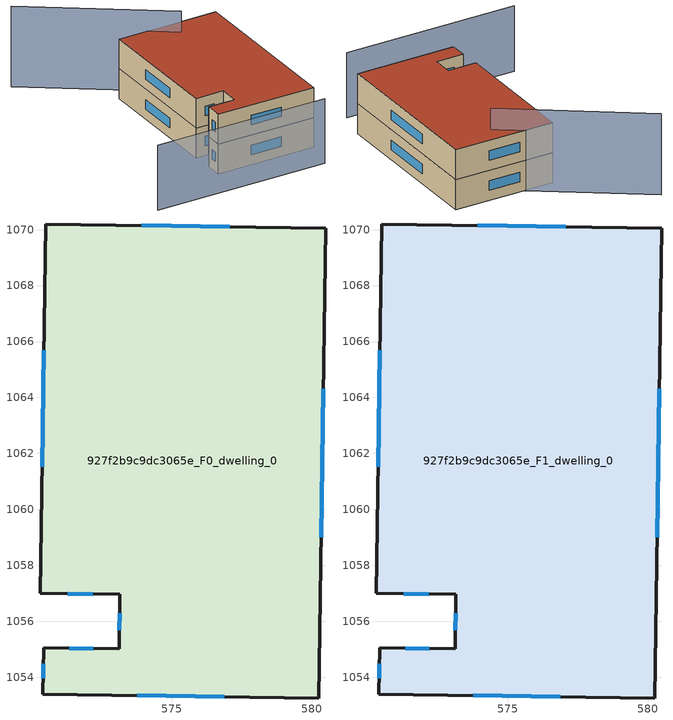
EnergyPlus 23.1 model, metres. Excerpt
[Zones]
927f2b9c9dc3065e_F0_dwelling_0
 floor ground (EU_floor_Construction): 580.49,1070.06 580.25,1053.26 570.39,1053.4 570.41,1055.05 573.11,1055.01 573.14,1056.96 570.3,1057 570.49,1070.2 z0
 wall outside (EU_wall_Construction): 570.41,1055.05 570.39,1053.4 580.25,1053.26 580.49,1070.06 570.49,1070.2 570.3,1057 573.14,1056.96 573.11,1055.01 570.41,1055.05 z0:3
 window (EU_Window_Construction): 570.4,1054.48 570.39,1053.96 / 572.19,1055.02 571.33,1055.03 / 573.13,1056.29 573.12,1055.68 / 571.27,1056.98 572.17,1056.97 / 570.42,1065.68 570.36,1061.52 / 577.07,1070.11 573.91,1070.15 / 580.33,1059.01 580.41,1064.31 / 573.76,1053.35 576.87,1053.3 z1.03:1.97
927f2b9c9dc3065e_F1_dwelling_0
 floor to 927f2b9c9dc3065e_F0_dwelling_0 (EU_floor_Construction): 580.49,1070.06 580.25,1053.26 570.39,1053.4 570.41,1055.05 573.11,1055.01 573.14,1056.96 570.3,1057 570.49,1070.2 z3
 wall outside (EU_wall_Construction): 570.41,1055.05 570.39,1053.4 580.25,1053.26 580.49,1070.06 570.49,1070.2 570.3,1057 573.14,1056.96 573.11,1055.01 570.41,1055.05 z3:6
 window (EU_Window_Construction): 570.4,1054.48 570.39,1053.96 / 572.19,1055.02 571.33,1055.03 / 573.13,1056.29 573.12,1055.68 / 571.27,1056.98 572.17,1056.97 / 570.42,1065.68 570.36,1061.52 / 577.07,1070.11 573.91,1070.15 / 580.33,1059.01 580.41,1064.31 / 573.76,1053.35 576.87,1053.3 z4.03:4.97
 roof outside (EU_roof_Construction): 580.25,1053.26 580.49,1070.06 570.49,1070.2 570.3,1057 573.14,1056.96 573.11,1055.01 570.41,1055.05 570.39,1053.4 z6
shading: 562.24,1050.47 579.49,1050.17 z0:6.5; 563.57,1077.21 575.84,1068.41 z0:8.1
[Building]
EU S2 Campaign: North Axis=0; Terrain=City; Solar Distribution=FullExterior
[Site:Location]
Cape.Town.Intl.AP: Latitude=-33.965; Longitude=18.602; Time Zone=2; Elevation=46
[SizingPeriod:WeatherFileDays]
AnnualSizingPeriod: Begin Month=1; Begin Day of Month=1; End Month=12; End Day of Month=31; Day of Week for Start Day=Monday; Use Weather File Daylight Saving Period=No; Use Weather File Rain and Snow Indicators=No
[MATERIAL]
EU_InternalMass_Material: Roughness=MediumRough; Thickness=0.1; Conductivity=1; Density=1800; Specific Heat=900; Thermal Absorptance=0.9; Solar Absorptance=0.7; Visible Absorptance=0.7
[MATERIAL:NOMASS] Roughness=MediumRough; Thermal Absorptance=0.9; Solar Absorptance=0.7; Visible Absorptance=0.7
Name | Thermal Resistance
EU_wall_NoMass | 0.493876
EU_roof_NoMass | 0.449382
EU_floor_NoMass | 1.25
[WINDOWMATERIAL:SIMPLEGLAZINGSYSTEM]
EU_Window_SimpleGlazing: UFactor=4.4; Solar Heat Gain Coefficient=0.85; Visible Transmittance=0.85
[CONSTRUCTION]
EU_wall_Construction: EU_wall_NoMass
EU_roof_Construction: EU_roof_NoMass
EU_floor_Construction: EU_floor_NoMass
EU_Window_Construction: EU_Window_SimpleGlazing
EU_InternalMass_Construction: EU_InternalMass_Material
[ZONE] Type=1; Multiplier=1; Ceiling Height=autocalculate; Floor Area=autocalculate; Part of Total Floor Area=Yes
Name | Volume
927f2b9c9dc3065e_F0_dwelling_0 | 487.142
927f2b9c9dc3065e_F1_dwelling_0 | 487.143
[INTERNALMASS] Construction=EU_InternalMass_Construction; Surface Area=162.381
Name | Zone or ZoneList
927f2b9c9dc3065e_F0_dwelling_0_EU_InternalMass | 927f2b9c9dc3065e_F0_dwelling_0
927f2b9c9dc3065e_F1_dwelling_0_EU_InternalMass | 927f2b9c9dc3065e_F1_dwelling_0
[OTHEREQUIPMENT] Fuel Type=Electricity; Design Level Calculation Method=Watts/Area; Power per Zone Floor Area=1; Fraction Latent=0; Fraction Radiant=0; Fraction Lost=0; Carbon Dioxide Generation Rate=0; EndUse Subcategory=EU_Step8_InternalGains
Name | Zone or ZoneList or Space or SpaceList | Schedule
EU_Step8_InternalGain_927f2b9c9dc3065e_F0_dwelling_0_f000 | 927f2b9c9dc3065e_F0_dwelling_0 | EU_Step8_GainSchedule_927f2b9c9dc3065e_F0_dwelling_0_f000
EU_Step8_InternalGain_927f2b9c9dc3065e_F1_dwelling_0_f000 | 927f2b9c9dc3065e_F1_dwelling_0 | EU_Step8_GainSchedule_927f2b9c9dc3065e_F1_dwelling_0_f000
[ZONEVENTILATION:DESIGNFLOWRATE] Schedule=EU_AlwaysOn; Design Flow Rate Calculation Method=AirChanges/Hour; Air Changes per Hour=0.64; Ventilation Type=Natural; Fan Pressure Rise=0; Fan Total Efficiency=1; Constant Term Coefficient=1; Temperature Term Coefficient=0; Velocity Term Coefficient=0; Velocity Squared Term Coefficient=0; Minimum Indoor Temperature=-100; Maximum Indoor Temperature=100; Delta Temperature=-100; Minimum Outdoor Temperature=-100; Maximum Outdoor Temperature=100; Maximum Wind Speed=40
Name | Zone or ZoneList or Space or SpaceList
EU_ConstantAir_927f2b9c9dc3065e_F0_dwelling_0 | 927f2b9c9dc3065e_F0_dwelling_0
EU_ConstantAir_927f2b9c9dc3065e_F1_dwelling_0 | 927f2b9c9dc3065e_F1_dwelling_0
[HVACTEMPLATE:THERMOSTAT] Constant Heating Setpoint=20; Constant Cooling Setpoint=50
EU_HeatOnly_927f2b9c9dc3065e_F0_dwelling_0; EU_HeatOnly_927f2b9c9dc3065e_F1_dwelling_0
[HVACTEMPLATE:ZONE:IDEALLOADSAIRSYSTEM] System Availability Schedule=EU_AlwaysOn; Maximum Heating Supply Air Temperature=50; Minimum Cooling Supply Air Temperature=13; Maximum Heating Supply Air Humidity Ratio=0.0156; Minimum Cooling Supply Air Humidity Ratio=0.0077; Heating Limit=NoLimit; Cooling Limit=NoLimit; Heating Availability Schedule=EU_AlwaysOn; Cooling Availability Schedule=EU_CoolingOff; Dehumidification Control Type=ConstantSensibleHeatRatio; Cooling Sensible Heat Ratio=0.7; Dehumidification Setpoint=60; Humidification Control Type=None; Humidification Setpoint=30; Outdoor Air Method=None; Outdoor Air Flow Rate per Person=0.00944; Outdoor Air Flow Rate per Zone Floor Area=0; Outdoor Air Flow Rate per Zone=0; Demand Controlled Ventilation Type=None; Outdoor Air Economizer Type=NoEconomizer; Heat Recovery Type=None; Sensible Heat Recovery Effectiveness=0.7; Latent Heat Recovery Effectiveness=0.65
Name | Template Thermostat
927f2b9c9dc3065e_F0_dwelling_0 | EU_HeatOnly_927f2b9c9dc3065e_F0_dwelling_0
927f2b9c9dc3065e_F1_dwelling_0 | EU_HeatOnly_927f2b9c9dc3065e_F1_dwelling_0
[SIZING:ZONE] Zone Cooling Design Supply Air Temperature Input Method=SupplyAirTemperature; Zone Cooling Design Supply Air Temperature=13; Zone Heating Design Supply Air Temperature Input Method=SupplyAirTemperature; Zone Heating Design Supply Air Temperature=50; Zone Cooling Design Supply Air Humidity Ratio=0.008; Zone Heating Design Supply Air Humidity Ratio=0.008; Cooling Design Air Flow Method=DesignDay; Cooling Design Air Flow Rate=0; Cooling Minimum Air Flow per Zone Floor Area=0.000762; Cooling Minimum Air Flow=0; Cooling Minimum Air Flow Fraction=0.2; Heating Design Air Flow Method=DesignDay; Heating Design Air Flow Rate=0; Heating Maximum Air Flow per Zone Floor Area=0.002032; Heating Maximum Air Flow=0.141576; Heating Maximum Air Flow Fraction=0.3; Account for Dedicated Outdoor Air System=No; Dedicated Outdoor Air System Control Strategy=NeutralSupplyAir; Dedicated Outdoor Air Low Setpoint Temperature for Design=autosize; Dedicated Outdoor Air High Setpoint Temperature for Design=autosize; Zone Load Sizing Method=Sensible Load Only No Latent Load; Zone Latent Cooling Design Supply Air Humidity Ratio Input Method=HumidityRatioDifference; Zone Cooling Design Supply Air Humidity Ratio Difference=0.005; Zone Latent Heating Design Supply Air Humidity Ratio Input Method=HumidityRatioDifference; Zone Humidification Design Supply Air Humidity Ratio Difference=0.005
927f2b9c9dc3065e_F0_dwelling_0; 927f2b9c9dc3065e_F1_dwelling_0
[SCHEDULE:CONSTANT]
Name | Hourly Value
EU_AlwaysOn | 1
EU_CoolingOff | 0
[SCHEDULE:FILE] Column Number=1; Rows to Skip at Top=0; Number of Hours of Data=8760; Column Separator=Comma; Interpolate to Timestep=No; Minutes per Item=60; Adjust Schedule for Daylight Savings=Yes
Name | File
EU_Step8_GainSchedule_927f2b9c9dc3065e_F0_dwelling_0_f000 | ../../schedules/927f2b9c9dc3065e/927f2b9c9dc3065e_F0_dwelling_0_f000_gain.csv
EU_Step8_GainSchedule_927f2b9c9dc3065e_F1_dwelling_0_f000 | ../../schedules/927f2b9c9dc3065e/927f2b9c9dc3065e_F1_dwelling_0_f000_gain.csv
